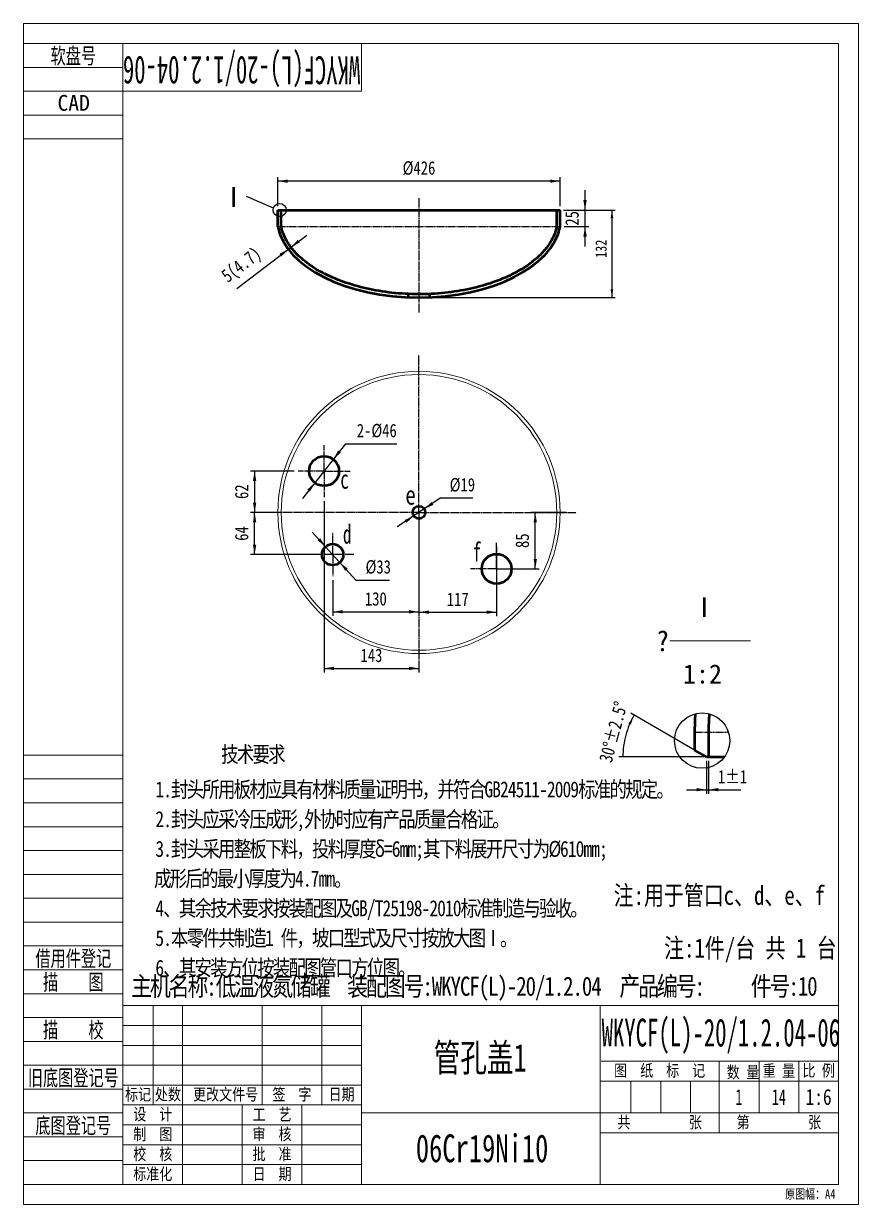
# Model space of a CAD drawing. Header units: millimetres. Extents: x 1505 to 130937, y -44938 to 37032.
# Drawn here: x 42540 to 43800, y 1148 to 2930 of the extents above; entities that cross this region are included whole.
import ezdxf

# ---------------------------------------------------------------- set-up
doc = ezdxf.new("R2010")
doc.units = ezdxf.units.MM
for name, pattern in [('ACISOTGB', [16, 11, -1, 1, -1, 1, -1]), ('AM_ISO08W050', [16, 13, -1, 1, -1]), ('AM_ISO08W050x2', [16, 13, -1, 1, -1])]:
    doc.linetypes.add(name, pattern=pattern)
for name, color, linetype, lineweight in [('6', 2, 'Continuous', 18), ('AM_0', 7, 'Continuous', 50), ('AM_1', 3, 'ACISOTGB', 25), ('AM_4', 3, 'Continuous', 25), ('AM_5', 3, 'Continuous', 25), ('AM_6', 2, 'Continuous', 15), ('AM_7', 4, 'AM_ISO08W050', 25), ('CDRAFT0', 7, 'Continuous', 18), ('RAHM2', 1, 'Continuous', 18), ('RAHM3', 2, 'Continuous', 18), ('RAHM5', 7, 'Continuous', 18), ('TILE1', 5, 'Continuous', 18)]:
    doc.layers.add(name, color=color, linetype=linetype, lineweight=lineweight)
doc.styles.add('ACANSTS', font='')
doc.styles.add('ACGBTS_0.596443', font='', dxfattribs={"width": 0.596868})
doc.styles.add('HZ', font='', dxfattribs={"width": 0.7})
doc.styles.add('PC_TEXTSTYLE', font='', dxfattribs={"width": 0.8})
doc.styles.get("Standard").update_dxf_attribs({"font": 'txt', "width": 0.8})
doc.styles.add('UserTxtStyle1', font='', dxfattribs={"width": 0.6})
doc.styles.add('UserTxtStyle124', font='')
doc.styles.add('UserTxtStyle2', font='', dxfattribs={"width": 0.65})
doc.styles.add('UserTxtStyle25', font='', dxfattribs={"width": 0.65})
doc.styles.add('UserTxtStyle90', font='', dxfattribs={"width": 0.8})
doc.styles.get('ACANSTS').set_extended_font_data('宋体')
doc.styles.get('ACGBTS_0.596443').set_extended_font_data('宋体')
doc.styles.get('HZ').set_extended_font_data('宋体')
doc.styles.get('PC_TEXTSTYLE').set_extended_font_data('宋体')
doc.styles.get('UserTxtStyle1').set_extended_font_data('宋体')
doc.styles.get('UserTxtStyle124').set_extended_font_data('宋体')
doc.styles.get('UserTxtStyle2').set_extended_font_data('宋体')
doc.styles.get('UserTxtStyle25').set_extended_font_data('宋体')
doc.styles.get('UserTxtStyle90').set_extended_font_data('宋体')
doc.dimstyles.new('AM_GB$0', dxfattribs={"dimtxt": 3.371484, "dimasz": 2.5, "dimexe": 1, "dimexo": 1, "dimgap": 2.088633, "dimtad": 1, "dimdsep": 46, "dimtxsty": 'Standard', "dimblk": 'NONE', "dimcen": 0, "dimdle": 5, "dimclrd": 256, "dimclre": 256, "dimclrt": 2, "dimadec": 0, "dimazin": 2, "dimtfac": 0.707107, "dimtdec": 3, "dimtmove": 2, "dimatfit": 3, "dimfxl": 1, "dimfrac": 2, "dimtolj": 1, "dimlwd": 18, "dimarcsym": 0})
doc.dimstyles.new('AM_GB$2', dxfattribs={"dimtxt": 3.371484, "dimasz": 2.5, "dimexe": 1, "dimexo": 1, "dimgap": 2.088633, "dimtad": 1, "dimtih": 1, "dimtoh": 1, "dimdsep": 46, "dimtxsty": 'Standard', "dimblk": 'NONE', "dimcen": 0, "dimdle": 5, "dimclrd": 256, "dimclre": 256, "dimclrt": 2, "dimadec": 0, "dimazin": 2, "dimtfac": 0.707107, "dimtdec": 3, "dimtmove": 2, "dimatfit": 3, "dimfxl": 1, "dimfrac": 2, "dimtolj": 1, "dimlwd": 18, "dimarcsym": 0})
doc.dimstyles.new('AM_GB$3', dxfattribs={"dimtxt": 3.371484, "dimasz": 2.5, "dimexe": 1, "dimexo": 1, "dimgap": 2.088633, "dimtad": 1, "dimdsep": 46, "dimtxsty": 'Standard', "dimblk": 'NONE', "dimcen": 0, "dimdle": 5, "dimclrd": 256, "dimclre": 256, "dimclrt": 2, "dimadec": 0, "dimazin": 2, "dimtfac": 0.707107, "dimtdec": 3, "dimtmove": 2, "dimatfit": 0, "dimfxl": 1, "dimfrac": 2, "dimtolj": 1, "dimlwd": 18, "dimarcsym": 0})

# ---------------------------------------------------------------- blocks, each defined once
blk = doc.blocks.new('*X606')
at = {"layer": 'CDRAFT0'}
for p, q in [((510, 1680), (510, 1752)), ((150, 1680), (510, 1680)), ((150, 30), (0, 30))]:
    blk.add_line(p, q, dxfattribs=at)
blk.add_lwpolyline([(150, 30), (150, 1752), (1230, 1752), (1230, 30), (150, 30)], dxfattribs=at)
at = {"layer": 'RAHM2'}
for p, q in [((150, 1716), (0, 1716)), ((150, 1644), (0, 1644)), ((150, 678), (0, 678)), ((150, 606), (0, 606)), ((150, 534), (0, 534)), ((150, 462), (0, 462)), ((150, 390), (0, 390)), ((150, 318), (0, 318)), ((150, 246), (0, 246)), ((150, 174), (0, 174)), ((150, 102), (0, 102)), ((150, 66), (0, 66))]:
    blk.add_line(p, q, dxfattribs=at)
at = {"layer": 'RAHM3'}
for p, q in [((150, 1752), (0, 1752)), ((150, 1680), (0, 1680)), ((150, 1608), (0, 1608)), ((150, 642), (0, 642)), ((150, 570), (0, 570)), ((150, 498), (0, 498)), ((150, 426), (0, 426)), ((150, 354), (0, 354)), ((150, 282), (0, 282)), ((150, 210), (0, 210)), ((150, 138), (0, 138))]:
    blk.add_line(p, q, dxfattribs=at)
at = {"layer": 'TILE1'}
blk.add_line((0, 0), (0, 1782), dxfattribs=at)
blk.add_lwpolyline([(0, 1782), (1260, 1782), (1260, 0), (0, 0)], dxfattribs=at)
at = {"layer": '6', "color": 1, "insert": (1149.5, 22.9), "char_height": 14.45, "width": 123.703, "attachment_point": 1, "line_spacing_factor": 1.37}
blk.add_mtext('原图幅：A4', dxfattribs=at)
at = {"layer": 'RAHM2', "char_height": 24, "attachment_point": 8}
for s, insert, width, style in [('软盘号', (75, 1718.7), 103.46, 'HZ'), ('CAD', (75.6, 1650), 73.4, 'ACANSTS'), ('借用件登记', (75, 356.4), 176.12, 'HZ'), ('描    图', (75, 320.8), 138.6, 'HZ'), ('描    校', (75, 248.7), 140.28, 'HZ'), ('旧底图登记号', (75, 176.3), 207.34, 'HZ'), ('底图登记号', (75, 104.3), 175.7, 'HZ')]:
    blk.add_mtext(s, dxfattribs=dict(at, insert=insert, width=width, style=style))
at = {"layer": 'RAHM5', "insert": (329, 1717.2), "char_height": 42, "width": 79.8, "attachment_point": 5, "rotation": 180, "style": 'ACGBTS_0.596443'}
blk.add_mtext('WKYCF(L)-20/1.2.04-06', dxfattribs=at)
blk = doc.blocks.new('*X607')
at = {"layer": 'CDRAFT0'}
for p, q in [((-1080, 0), (-1080, 270)), ((-1080, 270), (0, 270)), ((-1034.3, 120), (-1034.3, 270)), ((-990, 0), (-990, 270)), ((-870, 120), (-870, 270)), ((-780, 120), (-780, 270)), ((-720, 0), (-720, 270)), ((-360, 270), (-360, 0)), ((0, 270), (0, 0)), ((-358.3, 186), (0, 186)), ((-180, 78.5), (-180, 186)), ((-120, 108), (-120, 186)), ((-60, 108.2), (-60, 186)), ((-359.8, 156), (0, 156)), ((-1080, 120), (-720, 120)), ((-900, 0), (-900, 120)), ((-810, 0.1), (-810, 120)), ((-720, 108), (0, 108)), ((-360, 78), (0, 78)), ((-1080, 0), (0, 0))]:
    blk.add_line(p, q, dxfattribs=at)
at = {"layer": 'RAHM2'}
for p, q in [((-1080, 240), (-720, 240)), ((-1080, 210), (-720, 210)), ((-1080, 180), (-720, 180)), ((-1080, 150), (-720, 150)), ((-313.3, 108.2), (-313.3, 156)), ((-268.3, 108.2), (-268.3, 156)), ((-223.3, 108.2), (-223.3, 156)), ((-1080, 90), (-720, 90)), ((-1080, 60), (-720, 60)), ((-1080, 30), (-720, 30))]:
    blk.add_line(p, q, dxfattribs=at)
for s, insert, char_height, width, attachment_point, style in [('图  纸  标  记', (-270, 171), 18, 209.4, 5, 'PC_TEXTSTYLE'), ('数 量', (-168.7, 158.5), 18, 74.16, 7, 'PC_TEXTSTYLE'), ('重 量', (-90, 171), 18, 74.28, 5, 'PC_TEXTSTYLE'), ('比 例', (-30, 171), 18, 69.72, 5, 'PC_TEXTSTYLE'), ('标记', (-1057.2, 135), 18, 58.68, 5, 'PC_TEXTSTYLE'), ('处数', (-1012.2, 135), 18, 58.32, 5, 'PC_TEXTSTYLE'), (' 更改文件号', (-930, 135), 18, 167.04, 5, 'PC_TEXTSTYLE'), ('签  字', (-825, 135), 18, 89.52, 5, 'PC_TEXTSTYLE'), ('日期', (-750, 135), 18, 52.92, 5, 'PC_TEXTSTYLE'), ('1', (-150.3, 132), 24, 13.26, 5, 'UserTxtStyle2'), ('14', (-90, 132), 24, 32.11, 5, 'UserTxtStyle2'), ('设  计', (-1035, 105), 18, 89.16, 5, 'PC_TEXTSTYLE'), ('工  艺', (-855, 105), 18, 88.68, 5, 'PC_TEXTSTYLE'), ('共         张', (-270, 93), 18, 197.28, 5, 'PC_TEXTSTYLE'), ('第         张', (-90, 93), 18, 197.16, 5, 'PC_TEXTSTYLE'), ('制  图', (-1035, 75), 18, 88.2, 5, 'PC_TEXTSTYLE'), ('审  核', (-855, 75), 18, 88.2, 5, 'PC_TEXTSTYLE'), ('校  核', (-1035, 45), 18, 89.04, 5, 'PC_TEXTSTYLE'), ('批  准', (-855, 45), 18, 89.64, 5, 'PC_TEXTSTYLE'), ('标准化', (-1035, 15), 18, 89.52, 5, 'PC_TEXTSTYLE'), ('日  期', (-855, 15), 18, 83.64, 5, 'PC_TEXTSTYLE')]:
    blk.add_mtext(s, dxfattribs=dict(at, insert=insert, char_height=char_height, width=width, attachment_point=attachment_point, style=style))
at = {"layer": 'RAHM2', "color": 2, "insert": (-30, 132), "char_height": 24, "width": 59.2, "attachment_point": 5, "style": 'PC_TEXTSTYLE'}
blk.add_mtext('1:6', dxfattribs=at)
at = {"layer": 'RAHM5', "char_height": 42, "attachment_point": 5}
for s, insert, width, style in [('WKYCF(L)-20/1.2.04-06', (-177.6, 223.7), 561.54, 'UserTxtStyle1'), ('管孔盖1', (-540.8, 189.1), 213.15, 'HZ'), ('06Cr19Ni10', (-538, 54.3), 310.415, 'HZ')]:
    blk.add_mtext(s, dxfattribs=dict(at, insert=insert, width=width, style=style))
blk = doc.blocks.new('*X608')
at = {"layer": 'AM_5'}
for points in [[(43428, 2648.5), (43430.1, 2636), (43425.9, 2636)], [(43428, 2516.5), (43430.1, 2529), (43425.9, 2529)]]:
    blk.add_hatch(color=256, dxfattribs=at).paths.add_polyline_path(points, flags=0)
for p, q in [((43354.8, 2648.5), (43433, 2648.5)), ((43428, 2648.5), (43428, 2516.5)), ((43141.8, 2516.5), (43433, 2516.5))]:
    blk.add_line(p, q, dxfattribs=at)
at = {"layer": 'AM_5', "color": 2, "insert": (43411.7, 2590), "char_height": 16.86, "width": 34.5, "attachment_point": 5, "rotation": 90, "line_spacing_factor": 1.37}
blk.add_mtext('132', dxfattribs=at)
blk = doc.blocks.new('_NONE')
blk = doc.blocks.new('*X609')
at = {"layer": 'AM_5'}
for points in [[(42923.8, 2692.1), (42938.8, 2689.6), (42938.8, 2694.6)], [(43349.8, 2692.1), (43334.8, 2689.6), (43334.8, 2694.6)]]:
    blk.add_hatch(color=256, dxfattribs=at).paths.add_polyline_path(points, flags=0)
for p, q in [((42923.8, 2654.5), (42923.8, 2698.1)), ((43349.8, 2692.1), (42923.8, 2692.1)), ((43349.8, 2654.5), (43349.8, 2698.1))]:
    blk.add_line(p, q, dxfattribs=at)
at = {"layer": 'AM_5', "color": 2, "insert": (43136.8, 2711.6), "char_height": 20.23, "width": 84, "attachment_point": 5, "line_spacing_factor": 1.37}
blk.add_mtext('%%C426', dxfattribs=at)
blk = doc.blocks.new('*X610')
at = {"layer": 'AM_5'}
for points in [[(42943.5, 2592.5), (42953.9, 2603.6), (42956.9, 2599.6)], [(42939.5, 2589.5), (42926.1, 2582.3), (42929.1, 2578.4)]]:
    blk.add_hatch(color=256, dxfattribs=at).paths.add_polyline_path(points, flags=0)
for p, q in [((42861.6, 2529.9), (42967.3, 2610.7)), ((42936.2, 2593.9), (42935.9, 2594.2)), ((42940.1, 2596.9), (42939.9, 2597.3))]:
    blk.add_line(p, q, dxfattribs=at)
at = {"layer": 'AM_5', "color": 2, "insert": (42870.1, 2564.2), "char_height": 20.23, "width": 102, "attachment_point": 5, "rotation": 37.4093, "line_spacing_factor": 1.37}
blk.add_mtext('5(4.7)', dxfattribs=at)
blk = doc.blocks.new('*X611')
at = {"layer": 'AM_5'}
for points in [[(43570.8, 1773.7), (43555.8, 1776.2), (43555.8, 1771.2)], [(43573.8, 1773.7), (43588.8, 1776.2), (43588.8, 1771.2)]]:
    blk.add_hatch(color=256, dxfattribs=at).paths.add_polyline_path(points, flags=0)
for p, q in [((43570.8, 1817.2), (43570.8, 1767.7)), ((43573.8, 1817.2), (43573.8, 1767.7)), ((43540.8, 1773.7), (43622.7, 1773.7))]:
    blk.add_line(p, q, dxfattribs=at)
at = {"layer": 'AM_5', "color": 2, "insert": (43610, 1793.2), "char_height": 20.23, "width": 43.212, "attachment_point": 5, "line_spacing_factor": 1.37}
blk.add_mtext('1%%P1', dxfattribs=at)
blk = doc.blocks.new('*X612')
at = {"layer": 'AM_5'}
blk.add_hatch(color=256, dxfattribs=at).paths.add_polyline_path([(43461.5, 1886.2), (43456.5, 1872), (43453.1, 1873.6)], flags=0)
blk.add_hatch(color=256, dxfattribs=at).paths.add_polyline_path([(43461.5, 1886.2), (43456.5, 1872), (43453.1, 1873.6)], flags=0)
for p, q in [((43552.8, 1833.6), (43456.3, 1889.2)), ((43570.8, 1823.2), (43438.6, 1823.2))]:
    blk.add_line(p, q, dxfattribs=at)
for start, end in [(150, 165), (165, 180)]:
    blk.add_arc((43570.8, 1823.2), 126.2, start, end, dxfattribs=at)
at = {"layer": 'AM_5', "color": 2, "insert": (43430.1, 1860.9), "char_height": 20.229, "width": 117.552, "attachment_point": 5, "rotation": 75, "line_spacing_factor": 1.37}
blk.add_mtext('30%%D%%P2.5%%D', dxfattribs=at)
blk = doc.blocks.new('*X620')
at = {"layer": 'AM_5'}
for points in [[(43387.4, 2648.5), (43384.9, 2663.5), (43389.9, 2663.5)], [(43387.4, 2623.5), (43384.9, 2608.5), (43389.9, 2608.5)]]:
    blk.add_hatch(color=256, dxfattribs=at).paths.add_polyline_path(points, flags=0)
for p, q in [((43387.4, 2593.5), (43387.4, 2678.5)), ((43355.8, 2648.5), (43393.4, 2648.5)), ((43355.8, 2623.5), (43393.4, 2623.5))]:
    blk.add_line(p, q, dxfattribs=at)
at = {"layer": 'AM_5', "color": 2, "insert": (43367.9, 2636), "char_height": 20.23, "width": 28.8, "attachment_point": 5, "rotation": 90, "line_spacing_factor": 1.37}
blk.add_mtext('25', dxfattribs=at)
blk = doc.blocks.new('*X971')
at = {"layer": 'AM_5'}
for points in [[(43006.5, 2042.1), (43021.5, 2044.6), (43021.5, 2039.6)], [(43136.8, 2042.1), (43121.8, 2044.6), (43121.8, 2039.6)]]:
    blk.add_hatch(color=256, dxfattribs=at).paths.add_polyline_path(points, flags=0)
for p, q in [((43006.5, 2089.8), (43006.5, 2036.1)), ((43136.8, 2072.1), (43136.8, 2036.1)), ((43006.5, 2042.1), (43136.8, 2042.1))]:
    blk.add_line(p, q, dxfattribs=at)
at = {"layer": 'AM_5', "color": 2, "insert": (43071.7, 2061.6), "char_height": 20.23, "width": 41.4, "attachment_point": 5, "line_spacing_factor": 1.37}
blk.add_mtext('130', dxfattribs=at)
blk = doc.blocks.new('*X972')
at = {"layer": 'AM_5'}
for points in [[(42993.5, 1956.8), (43008.5, 1959.3), (43008.5, 1954.3)], [(43136.8, 1956.8), (43121.8, 1959.3), (43121.8, 1954.3)]]:
    blk.add_hatch(color=256, dxfattribs=at).paths.add_polyline_path(points, flags=0)
for p, q in [((42993.5, 2209.3), (42993.5, 1950.8)), ((43136.8, 1960.4), (43136.8, 1950.8)), ((42993.5, 1956.8), (43136.8, 1956.8))]:
    blk.add_line(p, q, dxfattribs=at)
at = {"layer": 'AM_5', "color": 2, "insert": (43065.1, 1976.3), "char_height": 20.23, "width": 41.4, "attachment_point": 5, "line_spacing_factor": 1.37}
blk.add_mtext('143', dxfattribs=at)
blk = doc.blocks.new('*X973')
at = {"layer": 'AM_5'}
for points in [[(43136.8, 2041.6), (43151.8, 2044.1), (43151.8, 2039.1)], [(43254, 2041.6), (43239, 2044.1), (43239, 2039.1)]]:
    blk.add_hatch(color=256, dxfattribs=at).paths.add_polyline_path(points, flags=0)
for p, q in [((43136.8, 2186.1), (43136.8, 2035.6)), ((43254, 2140.2), (43254, 2035.6)), ((43136.8, 2041.6), (43254, 2041.6))]:
    blk.add_line(p, q, dxfattribs=at)
at = {"layer": 'AM_5', "color": 2, "insert": (43195.4, 2061.1), "char_height": 20.23, "width": 37.8, "attachment_point": 5, "line_spacing_factor": 1.37}
blk.add_mtext('117', dxfattribs=at)
blk = doc.blocks.new('*X974')
at = {"layer": 'AM_5'}
for points in [[(43312.3, 2192.1), (43309.8, 2177.1), (43314.8, 2177.1)], [(43312.3, 2106.9), (43309.8, 2121.9), (43314.8, 2121.9)]]:
    blk.add_hatch(color=256, dxfattribs=at).paths.add_polyline_path(points, flags=0)
for p, q in [((43358.8, 2192.1), (43306.3, 2192.1)), ((43312.3, 2106.9), (43312.3, 2192.1)), ((43260, 2106.9), (43318.3, 2106.9))]:
    blk.add_line(p, q, dxfattribs=at)
at = {"layer": 'AM_5', "color": 2, "insert": (43292.8, 2149.5), "char_height": 20.23, "width": 28.8, "attachment_point": 5, "rotation": 90, "line_spacing_factor": 1.37}
blk.add_mtext('85', dxfattribs=at)
blk = doc.blocks.new('*X975')
at = {"layer": 'AM_5'}
for points in [[(42888.7, 2192.1), (42886.2, 2177.1), (42891.2, 2177.1)], [(42888.7, 2128.5), (42886.2, 2143.5), (42891.2, 2143.5)]]:
    blk.add_hatch(color=256, dxfattribs=at).paths.add_polyline_path(points, flags=0)
for p, q in [((42906.1, 2192.1), (42882.7, 2192.1)), ((42888.7, 2128.5), (42888.7, 2192.1)), ((42984.2, 2128.5), (42882.7, 2128.5))]:
    blk.add_line(p, q, dxfattribs=at)
at = {"layer": 'AM_5', "color": 2, "insert": (42869.2, 2160.3), "char_height": 20.23, "width": 29.7, "attachment_point": 5, "rotation": 90, "line_spacing_factor": 1.37}
blk.add_mtext('64', dxfattribs=at)
blk = doc.blocks.new('*X976')
at = {"layer": 'AM_5'}
for points in [[(42888.7, 2254.6), (42891.2, 2239.6), (42886.2, 2239.6)], [(42888.7, 2192.1), (42891.2, 2207.1), (42886.2, 2207.1)]]:
    blk.add_hatch(color=256, dxfattribs=at).paths.add_polyline_path(points, flags=0)
for p, q in [((42948.2, 2254.6), (42882.7, 2254.6)), ((42888.7, 2254.6), (42888.7, 2192.1)), ((42917.8, 2192.1), (42882.7, 2192.1))]:
    blk.add_line(p, q, dxfattribs=at)
at = {"layer": 'AM_5', "color": 2, "insert": (42869.2, 2223.4), "char_height": 20.23, "width": 28.8, "attachment_point": 5, "rotation": 90, "line_spacing_factor": 1.37}
blk.add_mtext('62', dxfattribs=at)
blk = doc.blocks.new('*X977')
at = {"layer": 'AM_5'}
for points in [[(43007.4, 2272.3), (43018.7, 2282.5), (43014.8, 2285.6)], [(42979.6, 2236.9), (42972.3, 2223.6), (42968.3, 2226.7)]]:
    blk.add_hatch(color=256, dxfattribs=at).paths.add_polyline_path(points, flags=0)
for q in [(42961, 2213.4), (43103.4, 2295.8)]:
    blk.add_line((43026, 2295.8), q, dxfattribs=at)
at = {"layer": 'AM_5', "color": 2, "insert": (43073.1, 2315.3), "char_height": 20.23, "width": 115.2, "attachment_point": 5, "line_spacing_factor": 1.37}
blk.add_mtext('2-%%C46', dxfattribs=at)
blk = doc.blocks.new('*X978')
at = {"layer": 'AM_5'}
for points in [[(42995.8, 2140.4), (42983.9, 2149.8), (42987.6, 2153.2)], [(43017.3, 2116.7), (43025.5, 2103.9), (43029.2, 2107.3)]]:
    blk.add_hatch(color=256, dxfattribs=at).paths.add_polyline_path(points, flags=0)
for q in [(42975.6, 2162.6), (43092.4, 2090.1)]:
    blk.add_line((43041.4, 2090.1), q, dxfattribs=at)
at = {"layer": 'AM_5', "color": 2, "insert": (43075.3, 2109.6), "char_height": 20.23, "width": 63.6, "attachment_point": 5, "line_spacing_factor": 1.37}
blk.add_mtext('%%C33', dxfattribs=at)
blk = doc.blocks.new('*X979')
at = {"layer": 'AM_5'}
for points in [[(43144.7, 2197.4), (43158.5, 2203.6), (43155.8, 2207.8)], [(43128.9, 2186.9), (43117.8, 2176.5), (43115, 2180.6)]]:
    blk.add_hatch(color=256, dxfattribs=at).paths.add_polyline_path(points, flags=0)
for q in [(43103.9, 2170.2), (43218.2, 2214)]:
    blk.add_line((43169.6, 2214), q, dxfattribs=at)
at = {"layer": 'AM_5', "color": 2, "insert": (43202.3, 2233.5), "char_height": 20.23, "width": 43.2, "attachment_point": 5, "line_spacing_factor": 1.37}
blk.add_mtext('%%C19', dxfattribs=at)

msp = doc.modelspace()

# ---------------------------------------------------------------- linework, layer by layer
at = {"layer": 'AM_0'}
for p, q in [((42923.77268, 2648.54263), (43349.77268, 2648.54263)), ((42923.77268, 2623.54263), (42923.77268, 2648.54263)), ((42928.77268, 2623.54263), (42928.77268, 2648.54263)), ((43344.77268, 2623.54263), (43344.77268, 2648.54263)), ((43349.77268, 2623.54263), (43349.77268, 2648.54263)), ((43120.77268, 2516.83809), (43120.77268, 2521.8426)), ((43152.77268, 2521.84285), (43152.77268, 2516.83809)), ((43552.79964, 1860.66611), (43552.79964, 1833.55841)), ((43573.79964, 1860.66611), (43573.79964, 1823.16611)), ((43570.79964, 1823.16611), (43552.79964, 1833.55841)), ((43570.79964, 1823.16611), (43597.96979, 1823.16611))]:
    msp.add_line(p, q, dxfattribs=at)
for centre, radius in [((42993.51294, 2254.61262), 22.50223), ((43136.77268, 2192.14622), 9.5), ((43006.53655, 2128.54041), 16), ((43253.9852, 2106.89145), 22.5)]:
    msp.add_circle(centre, radius, dxfattribs=at)
for centre, major_axis, ratio, start_param, end_param in [((43136.77268, 2636.04263), (-214.17418, 0), 0.5581371867, 0.1047602719, 3.0368323817), ((45073.79964, 1860.66611), (1500, 0), 0.5, 3.1049015908, 3.1415926536)]:
    msp.add_ellipse(centre, major_axis=major_axis, ratio=ratio, start_param=start_param, end_param=end_param, dxfattribs=at)
for points, knots in [([(43344.77268, 2623.54263), (43343.92018, 2619.48417), (43342.37218, 2614.51666), (43338.05375, 2604.68171), (43335.28259, 2599.81464), (43328.53611, 2590.27409), (43324.56069, 2585.60119), (43315.46088, 2576.55287), (43310.33669, 2572.17778), (43299.02804, 2563.82424), (43292.8438, 2559.84591), (43279.52993, 2552.37383), (43272.40046, 2548.8801), (43257.3312, 2542.45191), (43249.39153, 2539.51746), (43229.55942, 2533.22369), (43217.35147, 2530.16167), (43192.09551, 2525.37367), (43179.04806, 2523.64772), (43152.59404, 2521.5991), (43139.18803, 2521.27645), (43112.51026, 2522.04694), (43099.23906, 2523.14008), (43073.31962, 2526.69976), (43060.67194, 2529.16627), (43036.46654, 2535.3759), (43024.90941, 2539.11899), (43003.31339, 2547.73151), (42993.27517, 2552.60089), (42975.08817, 2563.26334), (42966.94035, 2569.05615), (42953.99644, 2580.29631), (42948.86814, 2585.64048), (42940.23475, 2596.63218), (42936.72974, 2602.27857), (42931.65857, 2613.13414), (42929.92938, 2618.32829), (42928.77268, 2623.54263)], [0, 0, 0, 0, 22.926148121, 22.926148121, 45.8522962419, 45.8522962419, 68.7784443629, 68.7784443629, 91.7045924839, 91.7045924839, 114.6307406048, 114.6307406048, 137.5568887258, 137.5568887258, 160.4830368467, 160.4830368467, 192.5394741178, 192.5394741178, 224.5959113888, 224.5959113888, 256.6523486598, 256.6523486598, 288.7087859308, 288.7087859308, 320.7652232018, 320.7652232018, 352.8216604728, 352.8216604728, 384.8780977438, 384.8780977438, 416.9345350148, 416.9345350148, 443.6694619662, 443.6694619662, 470.4043889176, 470.4043889176, 494.399936595, 494.399936595, 494.399936595, 494.399936595]), ([(43553.75909, 1888.22699), (43553.67817, 1887.06541), (43553.60238, 1885.90369), (43553.04375, 1876.72026), (43552.79964, 1868.69318), (43552.79964, 1860.66611)], [0, 0, 0, 0, 3.4901226191, 3.4901226191, 27.5868489432, 27.5868489432, 27.5868489432, 27.5868489432])]:
    msp.add_open_spline(points, degree=3, knots=knots, dxfattribs=at)
at = {"layer": 'AM_1', "linetype": 'ACISOTGB', "lineweight": 25}
for p, q in [((42923.77268, 2623.54263), (43349.77268, 2623.54263)), ((43552.79964, 1860.66611), (43603.93486, 1860.66611))]:
    msp.add_line(p, q, dxfattribs=at)
at = {"layer": 'AM_4'}
msp.add_line((42917.09069, 2651.57618), (42876.25399, 2669.15448), dxfattribs=at)
for centre, radius in [((42926.48998, 2648.54263), 9.8767), ((43564.19048, 1847.76377), 41.7862)]:
    msp.add_circle(centre, radius, dxfattribs=at)
at = {"layer": 'AM_7', "linetype": 'AM_ISO08W050', "lineweight": 25}
for p, q in [((43136.77268, 2666.44791), (43136.77268, 2493.8477)), ((43136.77268, 2192.14622), (43136.77268, 2430.15448)), ((43136.77268, 2192.14622), (42898.76442, 2192.14622)), ((43136.77268, 2192.14622), (43374.78094, 2192.14622)), ((43136.77268, 2192.14622), (43136.77268, 1954.13796))]:
    msp.add_line(p, q, dxfattribs=at)
at = {"layer": 'AM_7', "linetype": 'AM_ISO08W050x2', "lineweight": 25}
for p, q in [((42993.51294, 2254.61262), (42993.51294, 2293.87884)), ((42993.51294, 2254.61262), (42954.24671, 2254.61262)), ((42993.51294, 2254.61262), (43032.77916, 2254.61262)), ((42993.51294, 2254.61262), (42993.51294, 2215.34639)), ((43006.53655, 2128.54041), (43006.53655, 2161.30441)), ((43253.9852, 2106.89145), (43253.9852, 2146.15545)), ((43038.21035, 2128.54041), (42973.77255, 2128.54041)), ((43006.53655, 2128.54041), (43006.53655, 2095.77641)), ((43253.9852, 2106.89145), (43214.7212, 2106.89145)), ((43253.9852, 2106.89145), (43293.2492, 2106.89145)), ((43253.9852, 2106.89145), (43253.9852, 2067.62745))]:
    msp.add_line(p, q, dxfattribs=at)
at = {"layer": 'CDRAFT0'}
for radius in [213, 208]:
    msp.add_circle((43136.77268, 2192.14622), radius, dxfattribs=at)

# ---------------------------------------------------------------- block references
at = {"layer": 'AM_0', "linetype": 'Continuous', "lineweight": 18}
for name, p in [('*X606', (42540.01436, 1147.85585)), ('*X607', (43770.01436, 1177.85585))]:
    msp.add_blockref(name, p, dxfattribs=at)

# ---------------------------------------------------------------- texts
at = {"layer": 'AM_4', "color": 2, "insert": (42857.18385, 2668.17066), "char_height": 30, "width": 51.4285714, "attachment_point": 5, "rotation": 180, "style": 'ACANSTS'}
msp.add_mtext('Ⅰ', dxfattribs=at)
at = {"layer": 'AM_4', "color": 2, "attachment_point": 1}
for s, insert, char_height, width, style in [('Ⅰ', (43546.8893, 2064.15267), 30, 42.6666667, 'ACANSTS'), ('?───', (43494.57977, 2012.80907), 30, 294.5714286, 'UserTxtStyle124'), ('1:2', (43535.1393, 1962.79907), 28.898438, 113, 'UserTxtStyle124')]:
    msp.add_mtext(s, dxfattribs=dict(at, insert=insert, char_height=char_height, width=width, style=style))
at = {"layer": 'AM_6', "color": 2, "linetype": 'Continuous', "lineweight": 50, "line_spacing_factor": 1.37}
for s, insert, char_height, width, attachment_point, style in [('c', (43018.05272, 2227.31707), 28.89844, 12.5357143, 7, 'UserTxtStyle25'), ('d', (43021.97213, 2144.4484), 28.89844, 12.5357143, 7, 'UserTxtStyle25'), ('f', (43217.90026, 2118.02086), 28.89844, 11.1660352, 7, 'UserTxtStyle25'), ('\\T0.9; 技术要求', (42826.35372, 1839.18402), 24.0819349, 342.2392771, 1, 'UserTxtStyle90'), ('\\T0.9;1.封头所用板材应具有材料质量证明书，并符合GB24511-2009标准的规定。', (42738.92423, 1786.2518), 24.0819349, 1205.6801589, 1, 'UserTxtStyle90'), ('\\T0.9;2.封头应采冷压成形,外协时应有产品质量合格证。', (42738.92423, 1741.24294), 24.0819349, 767.7478447, 1, 'UserTxtStyle90'), ('\\T0.9;3.封头采用整板下料，投料厚度δ=6mm;其下料展开尺寸为%%C610mm;', (42738.92423, 1696.44245), 24.0819349, 1097.2923141, 1, 'UserTxtStyle90'), ('\\T0.9;成形后的最小厚度为4.7mm。', (42736.92424, 1651.64196), 24.0819349, 444.1300916, 1, 'UserTxtStyle90'), ('\\T0.9;4、其余技术要求按装配图及GB/T25198-2010标准制造与验收。', (42738.92423, 1606.84148), 24.0819349, 1049.0141189, 1, 'UserTxtStyle90'), ('\\T0.9;5.本零件共制造1 件，坡口型式及尺寸按放大图Ⅰ。', (42738.92423, 1561.83262), 24.0819349, 803.996784, 1, 'UserTxtStyle90'), ('\\T0.9;6、其安装方位按装配图管口方位图。', (42738.92423, 1517.03213), 24.0819349, 584.1588355, 1, 'UserTxtStyle90'), ('\\T0.9;主机名称:低温液氮储罐  装配图号:WKYCF(L)-20/1.2.04  产品编号:     件号:10', (42702.2265, 1491.56908), 28.8984375, 1878.2857143, 1, 'UserTxtStyle90')]:
    msp.add_mtext(s, dxfattribs=dict(at, insert=insert, char_height=char_height, width=width, attachment_point=attachment_point, style=style))
at = {"layer": 'AM_6', "color": 2, "linetype": 'Continuous', "lineweight": 50, "attachment_point": 1, "line_spacing_factor": 1.37}
for s, insert, char_height, width in [('e', (43116.20523, 2232.78783), 28.89844, 956.6831909), ('注:用于管口c、d、e、f', (43430.64202, 1628.73298), 28.8984375, 487.5912088), ('注:1件/台 共 1 台', (43506.76681, 1549.23948), 28.8984375, 419.3714286)]:
    msp.add_mtext(s, dxfattribs=dict(at, insert=insert, char_height=char_height, width=width))

# ---------------------------------------------------------------- dimensions: what is measured, and where the dimension line sits
at = {"layer": 'AM_5'}
for base, p1, p2, text, picture, middle in [((42923.77268, 2692.1124), (43349.77268, 2648.54263), (42923.77268, 2648.54263), '%%C426', '*X609', (43136.77268, 2692.1124)), ((43573.79964, 1773.7456), (43570.79964, 1823.16611), (43573.79964, 1823.16611), '1%%P1', '*X611', (43609.91964, 1773.7456))]:
    dim = msp.add_linear_dim(base=base, p1=p1, p2=p2, text=text, dimstyle='AM_GB$0', override={"dimscale": 6, "dimsah": 1, "dimtfill": 1}, dxfattribs=at)
    dim.commit()
    dim.dimension.update_dxf_attribs({"geometry": picture, "text_midpoint": middle, "dimtype": 160})
for base, p1, p2, angle, override, picture, middle in [((43387.36318, 2648.54263), (43349.77268, 2623.54263), (43349.77268, 2648.54263), 270, {"dimscale": 6, "dimsah": 1, "dimtfill": 1, "dimtzin": 8}, '*X620', (43387.36318, 2636.04263)), ((43427.98733, 2516.50406), (43349.77268, 2648.54263), (43136.77268, 2516.50406), 270, {"dimscale": 5, "dimsah": 1, "dimtfill": 1, "dimtzin": 8}, '*X608', (43427.98733, 2590.02334)), ((42888.74859, 2192.14622), (42954.24671, 2254.61262), (42923.77268, 2192.14622), 90, {"dimscale": 6, "dimsah": 1, "dimtfill": 1, "dimtzin": 8}, '*X976', (42888.74859, 2223.37942)), ((42888.74859, 2192.14622), (42990.15455, 2128.54041), (42912.12533, 2192.14622), 90, {"dimscale": 6, "dimsah": 1, "dimtfill": 1, "dimtzin": 8}, '*X975', (42888.74859, 2160.34331)), ((43312.26364, 2192.14622), (43253.9852, 2106.89145), (43364.78297, 2192.14622), 90, {"dimscale": 6, "dimsah": 1, "dimtfill": 1, "dimtzin": 8}, '*X974', (43312.26364, 2149.51884)), ((43136.77268, 2042.07365), (43006.53655, 2095.77641), (43136.77268, 2078.06652), 0, {"dimscale": 6, "dimsah": 1, "dimtfill": 1, "dimtzin": 8}, '*X971', (43071.65462, 2042.07365))]:
    dim = msp.add_linear_dim(base=base, p1=p1, p2=p2, angle=angle, dimstyle='AM_GB$0', override=override, dxfattribs=at)
    dim.commit()
    dim.dimension.update_dxf_attribs({"geometry": picture, "text_midpoint": middle, "dimtype": 160})
dim = msp.add_linear_dim(base=(42943.49951, 2592.49814), p1=(42939.79585, 2589.11028), p2=(42943.76744, 2592.14781), angle=37.40927472, text='5(4.7)', dimstyle='AM_GB$0', override={"dimscale": 6, "dimsah": 1, "dimtfill": 1}, dxfattribs=at)
dim.commit()
dim.dimension.update_dxf_attribs({"geometry": '*X610', "text_midpoint": (42883.5319, 2546.63405), "dimtype": 160})
for p1, p2, text, picture, middle in [((42979.57914, 2236.94345), (43007.44673, 2272.28179), '2-%%C46', '*X977', (43026.02329, 2295.83835)), ((42995.78603, 2140.39056), (43017.28707, 2116.69025), '%%C33', '*X978', (43041.42395, 2090.0845))]:
    dim = msp.add_diameter_dim_2p(p1=p1, p2=p2, text=text, dimstyle='AM_GB$3', override={"dimscale": 6, "dimpost": '%\\\\A3;%%C<>', "dimsah": 1, "dimtfill": 1}, dxfattribs=at)
    dim.commit()
    dim.dimension.update_dxf_attribs({"geometry": picture, "text_midpoint": middle, "dimtype": 163})
dim = msp.add_diameter_dim_2p(p1=(43128.86646, 2186.87919), p2=(43144.67891, 2197.41325), dimstyle='AM_GB$3', override={"dimscale": 6, "dimpost": '%\\\\A3;%%C<>', "dimsah": 1, "dimtfill": 1, "dimtzin": 8}, dxfattribs=at)
dim.commit()
dim.dimension.update_dxf_attribs({"geometry": '*X979', "text_midpoint": (43169.64593, 2214.04598), "dimtype": 163})
for base, p1, p2, picture, middle in [((43136.77268, 1956.77176), (42993.51294, 2215.34639), (43136.77268, 1966.44083), '*X972', (43065.14281, 1956.77176)), ((43253.9852, 2041.57042), (43136.77268, 2192.14622), (43253.9852, 2146.15545), '*X973', (43195.37894, 2041.57042))]:
    dim = msp.add_linear_dim(base=base, p1=p1, p2=p2, dimstyle='AM_GB$0', override={"dimscale": 6, "dimsah": 1, "dimtfill": 1, "dimtzin": 8}, dxfattribs=at)
    dim.commit()
    dim.dimension.update_dxf_attribs({"geometry": picture, "text_midpoint": middle, "dimtype": 160})
dim = msp.add_angular_dim_2l(base=(43448.94114, 1855.818), line1=((43570.79964, 1823.16611), (43597.96979, 1823.16611)), line2=((43570.79964, 1823.16611), (43552.79964, 1833.55841)), text='30%%D%%P2.5%%D', dimstyle='AM_GB$2', override={"dimscale": 6, "dimtad": 1, "dimtih": 0, "dimtoh": 0, "dimsah": 1, "dimtix": 1, "dimtfill": 1}, dxfattribs=at)
dim.commit()
dim.dimension.update_dxf_attribs({"geometry": '*X612', "text_midpoint": (43430.10558, 1860.86497)})

doc.saveas('drawing.dxf')
